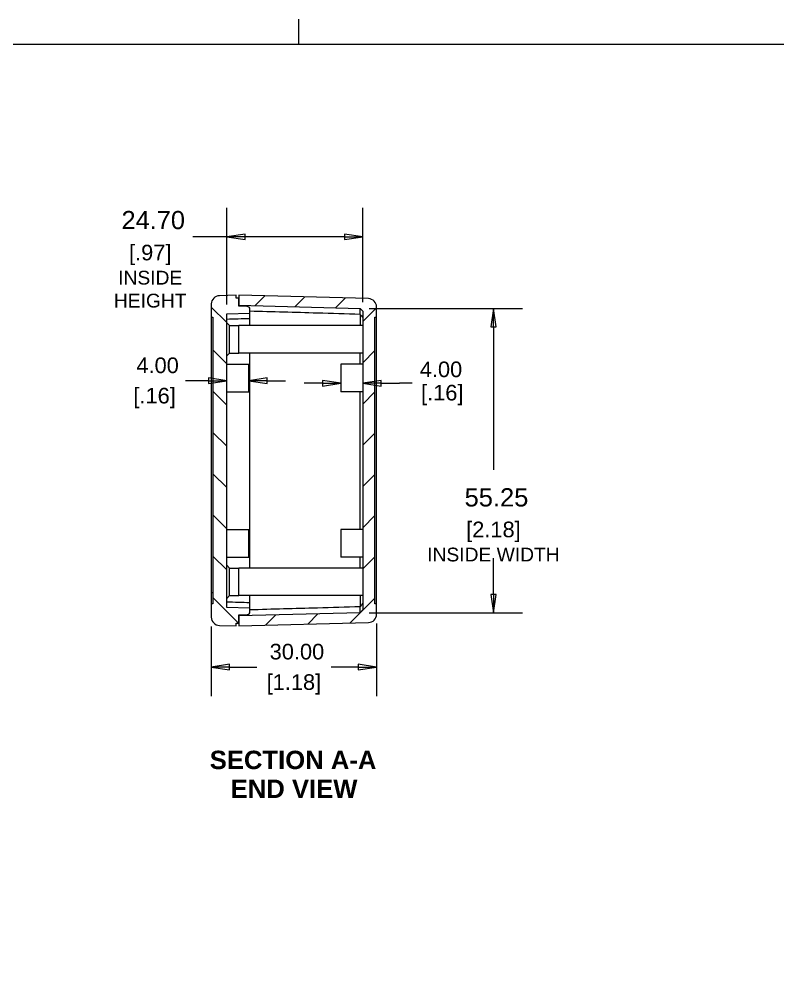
# Model space of a CAD drawing. Header units: millimetres. Extents: x 8 to 457, y 8 to 352.
# Drawn here: x 182.1 to 319.8, y 176.5 to 351.7 of the extents above; entities that cross this region are included whole.
import ezdxf

# ---------------------------------------------------------------- set-up
doc = ezdxf.new("R2010")
doc.units = ezdxf.units.MM
doc.header["$LTSCALE"] = 1.666667
for name, color, linetype, lineweight in [('Dimension (ANSI)', 7, 'Continuous', 9), ('Hatch (ANSI)', 7, 'Continuous', 9), ('Sketch Geometry (ANSI)', 7, 'Continuous', 9), ('Symbol (ANSI)', 7, 'Continuous', 9), ('Visible (ANSI)', 7, 'Continuous', 9)]:
    doc.layers.add(name, color=color, linetype=linetype, lineweight=lineweight)
doc.styles.add('Label Text (ANSI)', font='arialbd.ttf')
doc.styles.add('Note Text (ANSI)', font='arial.ttf')
doc.dimstyles.new('Default - mm_inch (ANSI)', dxfattribs={"dimscale": 1.666667, "dimtxt": 1.7, "dimasz": 2, "dimexe": 3.175, "dimexo": 1, "dimgap": 0.8, "dimtad": 0, "dimtih": 1, "dimtoh": 1, "dimrnd": 1e-08, "dimzin": 4, "dimdsep": 46, "dimtxsty": 'Note Text (ANSI)', "dimblk": 'Filled-1', "dimcen": 0.09, "dimdle": 10, "dimclrd": 256, "dimclre": 256, "dimclrt": 256, "dimadec": 1, "dimazin": 0, "dimtfac": 1.176471, "dimtofl": 0, "dimtmove": 0, "dimatfit": 3, "dimfxl": 0, "dimtolj": 1, "dimtzin": 0, "dimlwd": -1, "dimlwe": -1, "dimarcsym": 0})

# ---------------------------------------------------------------- blocks, each defined once
blk = doc.blocks.new('Borders Default Border')
at = {"layer": 'Sketch Geometry (ANSI)'}
blk.add_line((139.7, 208.28), (139.7, 211), dxfattribs=at)
at = {"layer": 'Sketch Geometry (ANSI)', "flags": 128}
blk.add_lwpolyline([(7.62, 7.62), (7.62, 208.28), (271.78, 208.28), (271.78, 7.62), (7.62, 7.62)], dxfattribs=at)
blk = doc.blocks.new('Filled-1')
at = {"color": 0}
for p, q in [((0, 0), (-1, 0.15)), ((-1, 0.15), (-1, -0.15)), ((-1, 0), (0, 0)), ((-1, -0.15), (0, 0))]:
    blk.add_line(p, q, dxfattribs=at)
at = {"color": 0, "flags": 128}
blk.add_lwpolyline([(-1, -0.15), (0, 0), (-1, 0.15), (-1, -0.15)], dxfattribs=at)
at = {"color": 0}
blk.add_solid([(-1, -0.15), (0, 0), (-1, 0.15), (-1, -0.15)], dxfattribs=at)
blk = doc.blocks.new('*D9')
at = {"layer": 'Defpoints', "color": 0, "transparency": 16777216}
for p in [(246.93, 243.7), (216.93, 243.17), (246.93, 234.12)]:
    blk.add_point(p, dxfattribs=at)
at = {"layer": 'Dimension (ANSI)', "transparency": 16777216}
for p, q in [((246.93, 242.04), (246.93, 228.83)), ((216.93, 241.5), (216.93, 228.83)), ((220.27, 234.12), (225.19, 234.12)), ((243.6, 234.12), (238.68, 234.12))]:
    blk.add_line(p, q, dxfattribs=at)
at = {"layer": 'Dimension (ANSI)', "transparency": 16777216, "xscale": 3.333333333333333, "yscale": 3.333333333333333, "zscale": 3.333333333333333, "rotation": 180}
blk.add_blockref('Filled-1', (216.93, 234.12), dxfattribs=at)
at = {"layer": 'Dimension (ANSI)', "transparency": 16777216, "xscale": 3.333333333333333, "yscale": 3.333333333333333, "zscale": 3.333333333333333}
blk.add_blockref('Filled-1', (246.93, 234.12), dxfattribs=at)
at = {"layer": 'Dimension (ANSI)', "transparency": 16777216, "char_height": 2.833, "attachment_point": 5, "style": 'Note Text (ANSI)'}
for s, insert in [('\\A1; 30.00', (231.93, 236.9)), ('\\A1;[1.18]', (231.93, 230.97))]:
    blk.add_mtext(s, dxfattribs=dict(at, insert=insert))
blk = doc.blocks.new('*D10')
at = {"layer": 'Defpoints', "color": 0, "transparency": 16777216}
for p in [(243.93, 299.21), (268.16, 299.21), (243.93, 243.96)]:
    blk.add_point(p, dxfattribs=at)
at = {"layer": 'Dimension (ANSI)', "transparency": 16777216}
for p, q in [((245.6, 299.21), (273.45, 299.21)), ((268.16, 295.88), (268.16, 269.89)), ((268.16, 247.3), (268.16, 253.85)), ((245.6, 243.96), (273.45, 243.96))]:
    blk.add_line(p, q, dxfattribs=at)
at = {"layer": 'Dimension (ANSI)', "transparency": 16777216, "xscale": 3.333333333333333, "yscale": 3.333333333333333, "zscale": 3.333333333333333}
for p, rotation in [((268.16, 299.21), 90), ((268.16, 243.96), 270)]:
    blk.add_blockref('Filled-1', p, dxfattribs=dict(at, rotation=rotation))
at = {"layer": 'Dimension (ANSI)', "transparency": 16777216, "char_height": 2.8333, "attachment_point": 5, "style": 'Note Text (ANSI)'}
for s, insert in [('\\A1; \\fArial|b0|i0;\\H3.3121;55.25', (268.16, 264.89)), ('\\A1;[2.18]{\\P\\fArial|b0|i0;\\H2.5000;INSIDE WIDTH}', (268.16, 256.88))]:
    blk.add_mtext(s, dxfattribs=dict(at, insert=insert))
blk = doc.blocks.new('*D11')
at = {"layer": 'Defpoints', "color": 0, "transparency": 16777216}
for p in [(244.43, 312.19), (219.73, 298.24), (244.43, 298.68)]:
    blk.add_point(p, dxfattribs=at)
at = {"layer": 'Dimension (ANSI)', "transparency": 16777216}
for p, q in [((219.73, 299.91), (219.73, 317.48)), ((244.43, 300.35), (244.43, 317.48)), ((219.73, 312.19), (213.59, 312.19)), ((241.1, 312.19), (223.07, 312.19))]:
    blk.add_line(p, q, dxfattribs=at)
at = {"layer": 'Dimension (ANSI)', "transparency": 16777216, "xscale": 3.333333333333333, "yscale": 3.333333333333333, "zscale": 3.333333333333333, "rotation": 180}
blk.add_blockref('Filled-1', (219.73, 312.19), dxfattribs=at)
at = {"layer": 'Dimension (ANSI)', "transparency": 16777216, "xscale": 3.333333333333333, "yscale": 3.333333333333333, "zscale": 3.333333333333333}
blk.add_blockref('Filled-1', (244.43, 312.19), dxfattribs=at)
at = {"layer": 'Dimension (ANSI)', "transparency": 16777216, "char_height": 2.8333, "attachment_point": 5, "style": 'Note Text (ANSI)'}
for s, insert in [('\\A1; \\fArial|b0|i0;\\H3.2971;24.70', (205.84, 315.21)), ('\\A1;[.97]{\\P\\fArial|b0|i0;\\H2.5000;INSIDE\\P\\fArial|b0|i0;\\H2.5000;HEIGHT}', (205.84, 305.04))]:
    blk.add_mtext(s, dxfattribs=dict(at, insert=insert))
blk = doc.blocks.new('*D41')
at = {"layer": 'Defpoints', "color": 0, "transparency": 16777216}
for p in [(219.73, 286.08), (223.73, 286.08), (223.73, 286.08)]:
    blk.add_point(p, dxfattribs=at)
at = {"layer": 'Dimension (ANSI)', "transparency": 16777216}
for p, q in [((216.4, 286.08), (212.27, 286.08)), ((227.07, 286.08), (230.4, 286.08))]:
    blk.add_line(p, q, dxfattribs=at)
at = {"layer": 'Dimension (ANSI)', "transparency": 16777216, "xscale": 3.333333333333333, "yscale": 3.333333333333333, "zscale": 3.333333333333333}
blk.add_blockref('Filled-1', (219.73, 286.08), dxfattribs=at)
at = {"layer": 'Dimension (ANSI)', "transparency": 16777216, "xscale": 3.333333333333333, "yscale": 3.333333333333333, "zscale": 3.333333333333333, "rotation": 180}
blk.add_blockref('Filled-1', (223.73, 286.08), dxfattribs=at)
at = {"layer": 'Dimension (ANSI)', "transparency": 16777216, "char_height": 2.833, "attachment_point": 5, "style": 'Note Text (ANSI)'}
for s, insert in [('\\A1; 4.00', (206.63, 288.86)), ('\\A1;[.16]', (206.63, 282.94))]:
    blk.add_mtext(s, dxfattribs=dict(at, insert=insert))

msp = doc.modelspace()

# ---------------------------------------------------------------- hatches: boundary and pattern name
at = {"layer": 'Hatch (ANSI)'}
h = msp.add_hatch(dxfattribs=at)
h.set_pattern_fill('ANSI31', color=256, scale=42.333333, angle=90.00021, style=0)
h.set_pattern_definition([(135.0002, (0, 0), (-3.74176, -3.74179), [])])
edge = h.paths.add_edge_path()
edge.add_line((221.9342, 299.5869), (221.9342, 299.7863))
edge.add_line((221.9342, 299.7863), (221.9342, 301.0738))
edge.add_line((221.9342, 301.0738), (221.4342, 301.0869))
edge.add_line((221.4342, 301.0869), (221.4342, 301.5869))
edge.add_line((221.4342, 301.5869), (218.395, 301.5073))
edge.add_ellipse((218.4342, 300.0079), major_axis=(-0.0393, 1.4995), ratio=1, start_angle=0, end_angle=88.5)
edge.add_line((216.9342, 300.0079), (216.9342, 297.5869))
edge.add_line((216.9342, 297.5869), (217.2342, 297.5869))
edge.add_line((217.2342, 297.5869), (217.2342, 245.5869))
edge.add_line((217.2342, 245.5869), (216.9342, 245.5869))
edge.add_line((216.9342, 245.5869), (216.9342, 243.166))
edge.add_ellipse((218.4342, 243.166), major_axis=(-1.5, 0), ratio=1, start_angle=0, end_angle=88.5)
edge.add_line((218.395, 241.6665), (221.4342, 241.5869))
edge.add_line((221.4342, 241.5869), (221.4342, 242.0869))
edge.add_line((221.4342, 242.0869), (221.9342, 242.1))
edge.add_line((221.9342, 242.1), (221.9342, 243.3875))
edge.add_line((221.9342, 243.3875), (221.9342, 243.5869))
edge.add_line((221.9342, 243.5869), (223.4473, 243.6265))
edge.add_ellipse((223.4342, 244.1264), major_axis=(0.0131, -0.4998), ratio=1, start_angle=0, end_angle=88.5)
edge.add_line((223.9342, 244.1264), (223.9342, 244.8226))
edge.add_line((223.9342, 244.8226), (219.7342, 244.9326))
edge.add_line((219.7342, 244.9326), (219.7342, 298.2413))
edge.add_line((219.7342, 298.2413), (223.9342, 298.3513))
edge.add_line((223.9342, 298.3513), (223.9342, 299.0475))
edge.add_ellipse((223.4342, 299.0475), major_axis=(0.5, 0), ratio=1, start_angle=0, end_angle=88.5)
edge.add_line((223.4473, 299.5473), (221.9342, 299.5869))
h = msp.add_hatch(dxfattribs=at)
h.set_pattern_fill('ANSI31', color=256, scale=42.333333, style=0)
h.set_pattern_definition([(45, (0, 0), (-3.74177, 3.74177), [])])
edge = h.paths.add_edge_path()
edge.add_line((246.9342, 243.7028), (246.9342, 245.5869))
edge.add_line((246.9342, 245.5869), (246.6342, 245.5869))
edge.add_line((246.6342, 245.5869), (246.6342, 297.5869))
edge.add_line((246.6342, 297.5869), (246.9342, 297.5869))
edge.add_line((246.9342, 297.5869), (246.9342, 299.471))
edge.add_ellipse((245.4342, 299.471), major_axis=(1.5, 0), ratio=1, start_angle=0, end_angle=88.5)
edge.add_line((245.4735, 300.9705), (221.9342, 301.5869))
edge.add_line((221.9342, 301.5869), (221.9342, 301.0738))
edge.add_line((221.9342, 301.0738), (221.9342, 299.7863))
edge.add_line((221.9342, 299.7863), (243.9344, 299.2102))
edge.add_line((243.9344, 299.2102), (244.4342, 298.6835))
edge.add_line((244.4342, 298.6835), (244.4342, 244.4903))
edge.add_line((244.4342, 244.4903), (243.9344, 243.9636))
edge.add_line((243.9344, 243.9636), (221.9342, 243.3875))
edge.add_line((221.9342, 243.3875), (221.9342, 242.1))
edge.add_line((221.9342, 242.1), (221.9342, 241.5869))
edge.add_line((221.9342, 241.5869), (245.4735, 242.2033))
edge.add_ellipse((245.4342, 243.7028), major_axis=(0.0393, -1.4995), ratio=1, start_angle=0, end_angle=88.5)

# ---------------------------------------------------------------- linework, layer by layer
at = {"layer": 'Dimension (ANSI)'}
for p, q in [((237.1009, 285.6086), (233.7676, 285.6086)), ((240.4342, 285.6086), (237.1009, 286.1086)), ((237.1009, 286.1086), (237.1009, 285.1086)), ((237.1009, 285.6086), (240.4342, 285.6086)), ((237.1009, 285.1086), (240.4342, 285.6086)), ((247.7676, 286.1086), (244.4342, 285.6086)), ((247.7676, 285.6086), (244.4342, 285.6086)), ((244.4342, 285.6086), (247.7676, 285.1086)), ((247.7676, 285.1086), (247.7676, 286.1086)), ((247.7676, 285.6086), (251.1009, 285.6086)), ((253.4009, 285.6086), (251.1009, 285.6086))]:
    msp.add_line(p, q, dxfattribs=at)
at = {"layer": 'Dimension (ANSI)', "flags": 128}
for points in [[(237.1009, 285.1086), (240.4342, 285.6086), (237.1009, 286.1086), (237.1009, 285.1086)], [(247.7676, 286.1086), (244.4342, 285.6086), (247.7676, 285.1086), (247.7676, 286.1086)]]:
    msp.add_lwpolyline(points, dxfattribs=at)
at = {"layer": 'Dimension (ANSI)'}
for points in [[(237.1009, 285.1086), (240.4342, 285.6086), (237.1009, 286.1086), (237.1009, 285.1086)], [(247.7676, 286.1086), (244.4342, 285.6086), (247.7676, 285.1086), (247.7676, 286.1086)]]:
    msp.add_solid(points, dxfattribs=at)
at = {"layer": 'Visible (ANSI)'}
for p, q in [((221.4342, 301.5869), (218.395, 301.5073)), ((221.4342, 301.0869), (221.4342, 301.5869)), ((245.4735, 300.9705), (221.9342, 301.5869)), ((221.9342, 301.5869), (221.9342, 299.7863)), ((216.9342, 300.0079), (216.9342, 297.5869)), ((221.9342, 301.0738), (221.4342, 301.0869)), ((221.9342, 299.5869), (221.9342, 301.0738)), ((221.9342, 299.7863), (243.9344, 299.2102)), ((223.4473, 299.5473), (221.9342, 299.5869)), ((219.7342, 298.2413), (223.9342, 298.3513)), ((219.7342, 244.9326), (219.7342, 298.2413)), ((223.9342, 298.3513), (223.9342, 299.0475)), ((223.9342, 297.9159), (223.9342, 298.3513)), ((223.9342, 297.3303), (223.9342, 297.9159)), ((243.9344, 299.2102), (244.4342, 298.6835)), ((243.9344, 298.1224), (243.9344, 299.2102)), ((243.9344, 298.1224), (243.9344, 296.0869)), ((244.4342, 298.6835), (244.4342, 244.4903)), ((246.9342, 297.5869), (246.9342, 299.471)), ((216.9342, 297.5869), (217.2342, 297.5869)), ((216.9342, 297.5869), (216.9342, 247.5869)), ((217.2342, 297.5869), (217.2342, 245.5869)), ((220.2342, 296.0869), (219.7342, 296.5869)), ((220.2342, 291.0869), (220.2342, 296.0869)), ((220.2342, 296.0869), (221.9342, 296.0869)), ((221.9342, 291.0869), (221.9342, 296.0869)), ((221.9342, 291.0869), (221.9342, 296.0869)), ((244.4342, 296.0869), (221.9342, 296.0869)), ((223.9342, 296.0869), (223.9342, 297.3303)), ((246.6342, 245.5869), (246.6342, 297.5869)), ((246.6342, 297.5869), (246.9342, 297.5869)), ((246.9342, 245.5869), (246.9342, 297.5869)), ((220.2342, 291.0869), (219.7342, 290.5869)), ((220.2342, 291.0869), (221.9342, 291.0869)), ((244.4342, 291.0869), (221.9342, 291.0869)), ((223.9342, 252.0869), (223.9342, 291.0869)), ((243.9344, 289.0869), (243.9344, 291.0869)), ((219.7342, 289.0869), (223.7342, 289.0869)), ((223.7342, 284.0869), (223.7342, 289.0869)), ((240.4342, 289.0869), (240.4342, 284.0869)), ((244.4342, 289.0869), (240.4342, 289.0869)), ((219.7342, 284.0869), (223.7342, 284.0869)), ((244.4342, 284.0869), (240.4342, 284.0869)), ((243.9344, 259.0869), (243.9344, 284.0869)), ((219.7342, 259.0869), (223.7342, 259.0869)), ((223.7342, 254.0869), (223.7342, 259.0869)), ((240.4342, 259.0869), (240.4342, 254.0869)), ((244.4342, 259.0869), (240.4342, 259.0869)), ((219.7342, 254.0869), (223.7342, 254.0869)), ((244.4342, 254.0869), (240.4342, 254.0869)), ((243.9344, 252.0869), (243.9344, 254.0869)), ((220.2342, 252.0869), (219.7342, 252.5869)), ((220.2342, 247.0869), (220.2342, 252.0869)), ((220.2342, 252.0869), (221.9342, 252.0869)), ((221.9342, 247.0869), (221.9342, 252.0869)), ((221.9342, 247.0869), (221.9342, 252.0869)), ((244.4342, 252.0869), (221.9342, 252.0869)), ((216.9342, 247.5869), (216.9342, 245.5869)), ((217.2342, 247.5869), (216.9342, 247.5869)), ((220.2342, 247.0869), (219.7342, 246.5869)), ((220.2342, 247.0869), (221.9342, 247.0869)), ((244.4342, 247.0869), (221.9342, 247.0869)), ((223.9342, 245.8436), (223.9342, 247.0869)), ((243.9344, 247.0869), (243.9344, 245.0514)), ((217.2342, 245.5869), (216.9342, 245.5869)), ((216.9342, 245.5869), (216.9342, 243.166)), ((223.9342, 245.258), (223.9342, 245.8436)), ((223.9342, 244.8226), (223.9342, 245.258)), ((246.9342, 245.5869), (246.6342, 245.5869)), ((246.9342, 243.7028), (246.9342, 245.5869)), ((223.9342, 244.8226), (219.7342, 244.9326)), ((243.9344, 243.9636), (221.9342, 243.3875)), ((221.9342, 243.5869), (223.4473, 243.6265)), ((221.9342, 242.1), (221.9342, 243.5869)), ((223.9342, 244.1264), (223.9342, 244.8226)), ((243.9344, 243.9636), (243.9344, 245.0514)), ((244.4342, 244.4903), (243.9344, 243.9636)), ((221.4342, 242.0869), (221.9342, 242.1)), ((221.4342, 241.5869), (221.4342, 242.0869)), ((221.9342, 243.3875), (221.9342, 241.5869)), ((221.9342, 241.5869), (245.4735, 242.2033)), ((218.395, 241.6665), (221.4342, 241.5869))]:
    msp.add_line(p, q, dxfattribs=at)
for centre, radius, start, end in [((218.4342, 300.0079), 1.5, 91.5, 180), ((245.4342, 299.471), 1.5, 0, 88.5), ((223.4342, 299.0475), 0.5, 0, 88.5), ((223.4342, 244.1264), 0.5, 271.5, 0), ((245.4342, 243.7028), 1.5, 271.5, 0), ((218.4342, 243.166), 1.5, 180, 268.5)]:
    msp.add_arc(centre, radius, start, end, dxfattribs=at)
for points in [[(243.9344, 298.1224), (241.3525, 298.1957), (238.7706, 298.2687), (236.1887, 298.3413), (232.1039, 298.4563), (228.0191, 298.5704), (223.9342, 298.6837)], [(243.9344, 245.0514), (241.3525, 244.9781), (238.7706, 244.9051), (236.1887, 244.8325), (232.1039, 244.7176), (228.0191, 244.6035), (223.9342, 244.4901)]]:
    msp.add_open_spline(points, degree=3, knots=[0.0012003576, 0.0012003576, 0.0012003576, 0.0012003576, 0.0089494696, 0.0089494696, 0.0089494696, 0.0212092081, 0.0212092081, 0.0212092081, 0.0212092081], dxfattribs=at)
for points in [[(243.9344, 298.1224), (244.1019, 297.931), (244.2686, 297.7381), (244.4342, 297.5433)], [(223.9342, 297.3303), (222.5342, 297.2923), (221.1342, 297.2543), (219.7342, 297.2161)], [(219.7342, 245.9577), (221.1342, 245.9196), (222.5342, 245.8815), (223.9342, 245.8436)], [(243.9344, 245.0514), (244.1019, 245.2428), (244.2686, 245.4358), (244.4342, 245.6305)]]:
    msp.add_open_spline(points, degree=3, dxfattribs=at)

# ---------------------------------------------------------------- block references
at = {"xscale": 1.666666666666667, "yscale": 1.666666666666667, "zscale": 1.666666666666667}
msp.add_blockref('Borders Default Border', (0, 0), dxfattribs=at)

# ---------------------------------------------------------------- texts
at = {"layer": 'Dimension (ANSI)', "char_height": 2.83333, "attachment_point": 7, "style": 'Note Text (ANSI)'}
for s, insert in [('4.00', (254.7864, 286.6862)), ('[.16]', (255.0164, 281.6394))]:
    msp.add_mtext(s, dxfattribs=dict(at, insert=insert))
at = {"layer": 'Symbol (ANSI)', "attachment_point": 7, "style": 'Label Text (ANSI)'}
for s, insert, char_height in [('SECTION A-A', (216.6426, 215.5565), 3.333333), ('END VIEW', (220.4456, 210.3693), 3.33333)]:
    msp.add_mtext(s, dxfattribs=dict(at, insert=insert, char_height=char_height))

# ---------------------------------------------------------------- dimensions: what is measured, and where the dimension line sits
at = {"layer": 'Dimension (ANSI)'}
for base, p1, p2, angle, text, override, picture, middle in [((244.4342, 312.1911), (219.7342, 298.2413), (244.4342, 298.6835), 180, ' \\fArial|b0|i0;\\H3.2971;<>\\X[.97]{\\P\\fArial|b0|i0;\\H2.5000;INSIDE\\P\\fArial|b0|i0;\\H2.5000;HEIGHT}', {"dimgap": 0.8, "dimtih": 0, "dimtoh": 0, "dimdec": 2, "dimpost": '\\X', "dimtol": 0, "dimlim": 0, "dimtp": 0, "dimtm": 0, "dimtdec": 2, "dimatfit": 2}, '*D11', (205.8362, 312.1911)), ((268.1615, 299.2102), (243.9344, 243.9636), (243.9344, 299.2102), 90, ' \\fArial|b0|i0;\\H3.3121;<>\\X[2.18]{\\P\\fArial|b0|i0;\\H2.5000;INSIDE WIDTH}', {"dimgap": 0.8, "dimdec": 2, "dimpost": '\\X', "dimtol": 0, "dimlim": 0, "dimtp": 0, "dimtm": 0, "dimtdec": 2, "dimatfit": 1}, '*D10', (268.1615, 261.8682)), ((246.9342, 234.1181), (216.9342, 243.166), (246.9342, 243.7028), 180, ' <>\\X[1.18]', {"dimgap": 0.8, "dimtih": 0, "dimtoh": 0, "dimdec": 2, "dimpost": '\\X', "dimtol": 0, "dimlim": 0, "dimtp": 0, "dimtm": 0, "dimtdec": 2, "dimatfit": 1}, '*D9', (231.9342, 234.1181))]:
    dim = msp.add_linear_dim(base=base, p1=p1, p2=p2, angle=angle, text=text, dimstyle='Default - mm_inch (ANSI)', override=override, dxfattribs=at)
    dim.commit()
    dim.dimension.update_dxf_attribs({"geometry": picture, "text_midpoint": middle, "dimtype": 160})
dim = msp.add_linear_dim(base=(223.7342, 286.0845), p1=(219.7342, 286.0845), p2=(223.7342, 286.0845), text=' <>\\X[.16]', dimstyle='Default - mm_inch (ANSI)', override={"dimgap": 0.8, "dimtih": 0, "dimtoh": 0, "dimdec": 2, "dimpost": '\\X', "dimse1": 1, "dimse2": 1, "dimtol": 0, "dimlim": 0, "dimtp": 0, "dimtm": 0, "dimtdec": 2, "dimatfit": 1}, dxfattribs=at)
dim.commit()
dim.dimension.update_dxf_attribs({"geometry": '*D41', "text_midpoint": (206.6252, 286.0845), "dimtype": 160})

doc.saveas('drawing.dxf')
